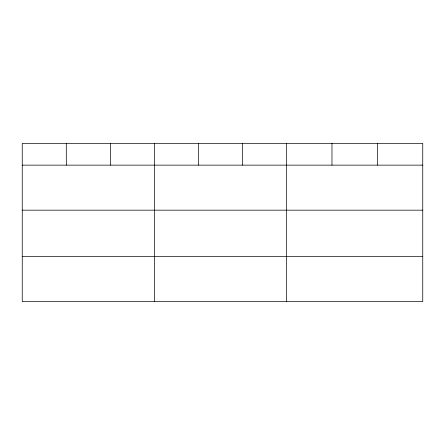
<?xml version="1.0" encoding="UTF-8"?>
<svg xmlns="http://www.w3.org/2000/svg" width="445" height="445" viewBox="0 0 445 445"><rect width="100%" height="100%" fill="white"/><g stroke="black" fill="none" stroke-linecap="round" stroke-linejoin="round"><path stroke-width="0.67" d="M422.75 210.173L422.75 143.401L22.25 143.401L22.25 301.599L422.75 301.599L422.75 210.173L22.25 210.173M22.25 165.139L422.75 165.139M22.25 256.565L422.75 256.565M377.36 143.401L377.36 165.139M331.97 143.401L331.97 165.139M286.58 143.401L286.58 301.599M242.525 143.401L242.525 165.139M198.47 143.401L198.47 165.139M154.415 143.401L154.415 301.599M110.36 143.401L110.36 165.139M66.305 143.401L66.305 165.139"/></g></svg>
